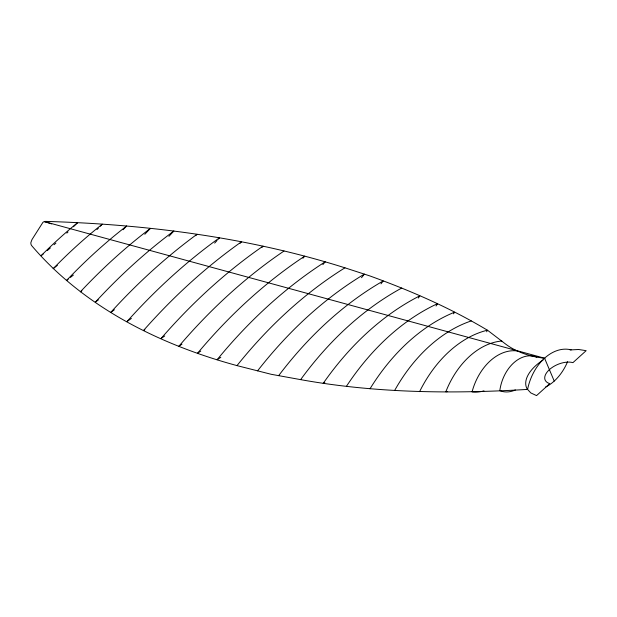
<?xml version="1.0" encoding="UTF-8"?>
<svg xmlns="http://www.w3.org/2000/svg" width="617" height="617" viewBox="0 0 617 617"><rect width="100%" height="100%" fill="white"/><g stroke="black" fill="none" stroke-linecap="round" stroke-linejoin="round"><path stroke-width="0.93" d="M570.023 349.932L578.677 349.5L586.15 350.672L572.931 362.649A17.623 9.417 -22.9 0 0 549.392 369.637A17.623 9.417 -22.9 0 0 549.77 383.627L536.551 395.605L530.767 392.898L527.072 388.841A37.745 20.168 -22.9 0 1 543.037 360.073M544.88 358.446L535.217 356.811A139.866 74.734 -22.9 0 1 521.018 352.562L516.768 350.734A139.866 74.734 -22.9 0 1 505.632 344.078L487.723 330.388C450.449 307.999 410.428 290.561 369.583 275.83L344.942 267.817C248.319 237.221 146.861 224.387 45.805 221.395A2.884 1.542 -22.9 0 0 42.959 222.297L32.007 239.535L30.881 242.535A14.083 7.52 -22.9 0 0 31.984 246.006C84.683 307.598 160.289 344.872 237.46 365.734L271.233 374.303L302.176 379.91C376.47 393.106 452.431 393.993 527.581 389.396A44.887 31.745 -73.7 0 1 571.211 349.87M51.712 223.909L44.362 221.611L544.564 358.199L554.228 381.075M536.836 357.12A35.2 24.896 -73.7 0 0 499.809 390.661A35.2 24.896 -73.7 0 0 515.372 389.952M517.27 350.95A50.525 35.732 -73.7 0 0 472.059 391.903A50.525 35.732 -73.7 0 0 483.967 390.854M501.876 341.008A76.732 54.265 -73.7 0 0 445.829 391.772A76.732 54.265 -73.7 0 0 447.664 391.579M419.591 391.648A113.867 80.542 -73.7 0 1 487.415 330.211A113.867 80.542 -73.7 0 1 486.628 331.784M394.795 390.222A149.7 105.885 -73.7 0 1 471.303 320.909M370.023 388.764A190.136 134.483 -73.7 0 1 454.544 312.202A190.136 134.483 -73.7 0 1 453.526 313.837M418.295 298.065A274.372 194.062 -73.7 0 0 419.861 295.828A274.372 194.062 -73.7 0 0 323.177 383.419A274.372 194.062 -73.7 0 0 324.804 382.586M322.861 264.639A477.265 337.561 -73.7 0 0 325.19 261.816A477.265 337.561 -73.7 0 0 217.084 359.75A477.265 337.561 -73.7 0 0 220.809 357.328M302.962 258.245A510.012 360.721 -73.7 0 0 304.705 256.171A510.012 360.721 -73.7 0 0 197.579 353.209A510.012 360.721 -73.7 0 0 200.764 351.088M284.013 251.019A538.587 380.936 -73.7 0 0 178.861 346.276A538.587 380.936 -73.7 0 0 181.976 344.155M261.77 247.571A560.807 396.646 -73.7 0 0 262.981 246.183A560.807 396.646 -73.7 0 0 160.968 338.594A560.807 396.646 -73.7 0 0 164.731 335.964M240.082 243.314A578.445 409.125 -73.7 0 0 241.347 241.887A578.445 409.125 -73.7 0 0 143.437 330.589A578.445 409.125 -73.7 0 0 144.872 329.563M218.287 239.134A587.307 415.395 -73.7 0 0 219.49 237.792A587.307 415.395 -73.7 0 0 126.925 321.642A587.307 415.395 -73.7 0 0 131.359 318.426M217.084 240.468A587.307 415.395 -73.7 0 1 214.662 243.121M195.682 235.702A590.839 417.894 -73.7 0 0 196.908 234.352A590.839 417.894 -73.7 0 0 110.62 312.526A590.839 417.894 -73.7 0 0 114.392 309.734M168.919 236.334A582.895 412.272 -73.7 0 0 173.886 231.005A582.895 412.272 -73.7 0 0 95.334 302.168A582.895 412.272 -73.7 0 0 98.381 299.885M144.802 234.283A570.409 403.441 -73.7 0 0 150.371 228.421A570.409 403.441 -73.7 0 0 80.357 291.841A570.409 403.441 -73.7 0 0 81.876 290.684M123.061 229.74A544.063 384.807 -73.7 0 0 126.655 226.007A544.063 384.807 -73.7 0 0 66.729 280.295A544.063 384.807 -73.7 0 0 68.209 279.139M73.384 275.059A544.063 384.807 -73.7 0 1 70.431 277.403M100.316 226.208A524.08 370.67 -73.7 0 0 102.291 224.187A524.08 370.67 -73.7 0 0 53.162 268.688A524.08 370.67 -73.7 0 0 57.389 265.302M98.334 228.205A524.08 370.67 -73.7 0 1 97.008 229.539M73.408 226.794A510.282 360.914 -73.7 0 0 77.557 222.698A510.282 360.914 -73.7 0 0 41.077 255.747A510.282 360.914 -73.7 0 0 43.568 253.695M68.024 231.969A510.282 360.914 -73.7 0 1 66.821 233.103M55.908 243.098A510.282 360.914 -73.7 0 1 54.065 244.718M50.378 247.926A510.282 360.914 -73.7 0 1 47.293 250.571M567.555 361.739A44.887 31.745 -73.7 0 1 545.582 387.052M346.53 386.157A231.252 163.559 -73.7 0 1 437.592 303.657A231.252 163.559 -73.7 0 1 436.034 306.001M236.99 365.611A440.762 311.747 -73.7 0 1 344.942 267.817M300.626 379.64A317.732 224.727 -73.7 0 1 401.76 288.023M380.982 283.835A360.467 254.952 -73.7 0 0 383.165 280.974A360.467 254.952 -73.7 0 0 278.66 375.653M361.531 277.712A401.613 284.051 -73.7 0 0 364.354 274.125A401.613 284.051 -73.7 0 0 257.59 370.84"/></g></svg>
